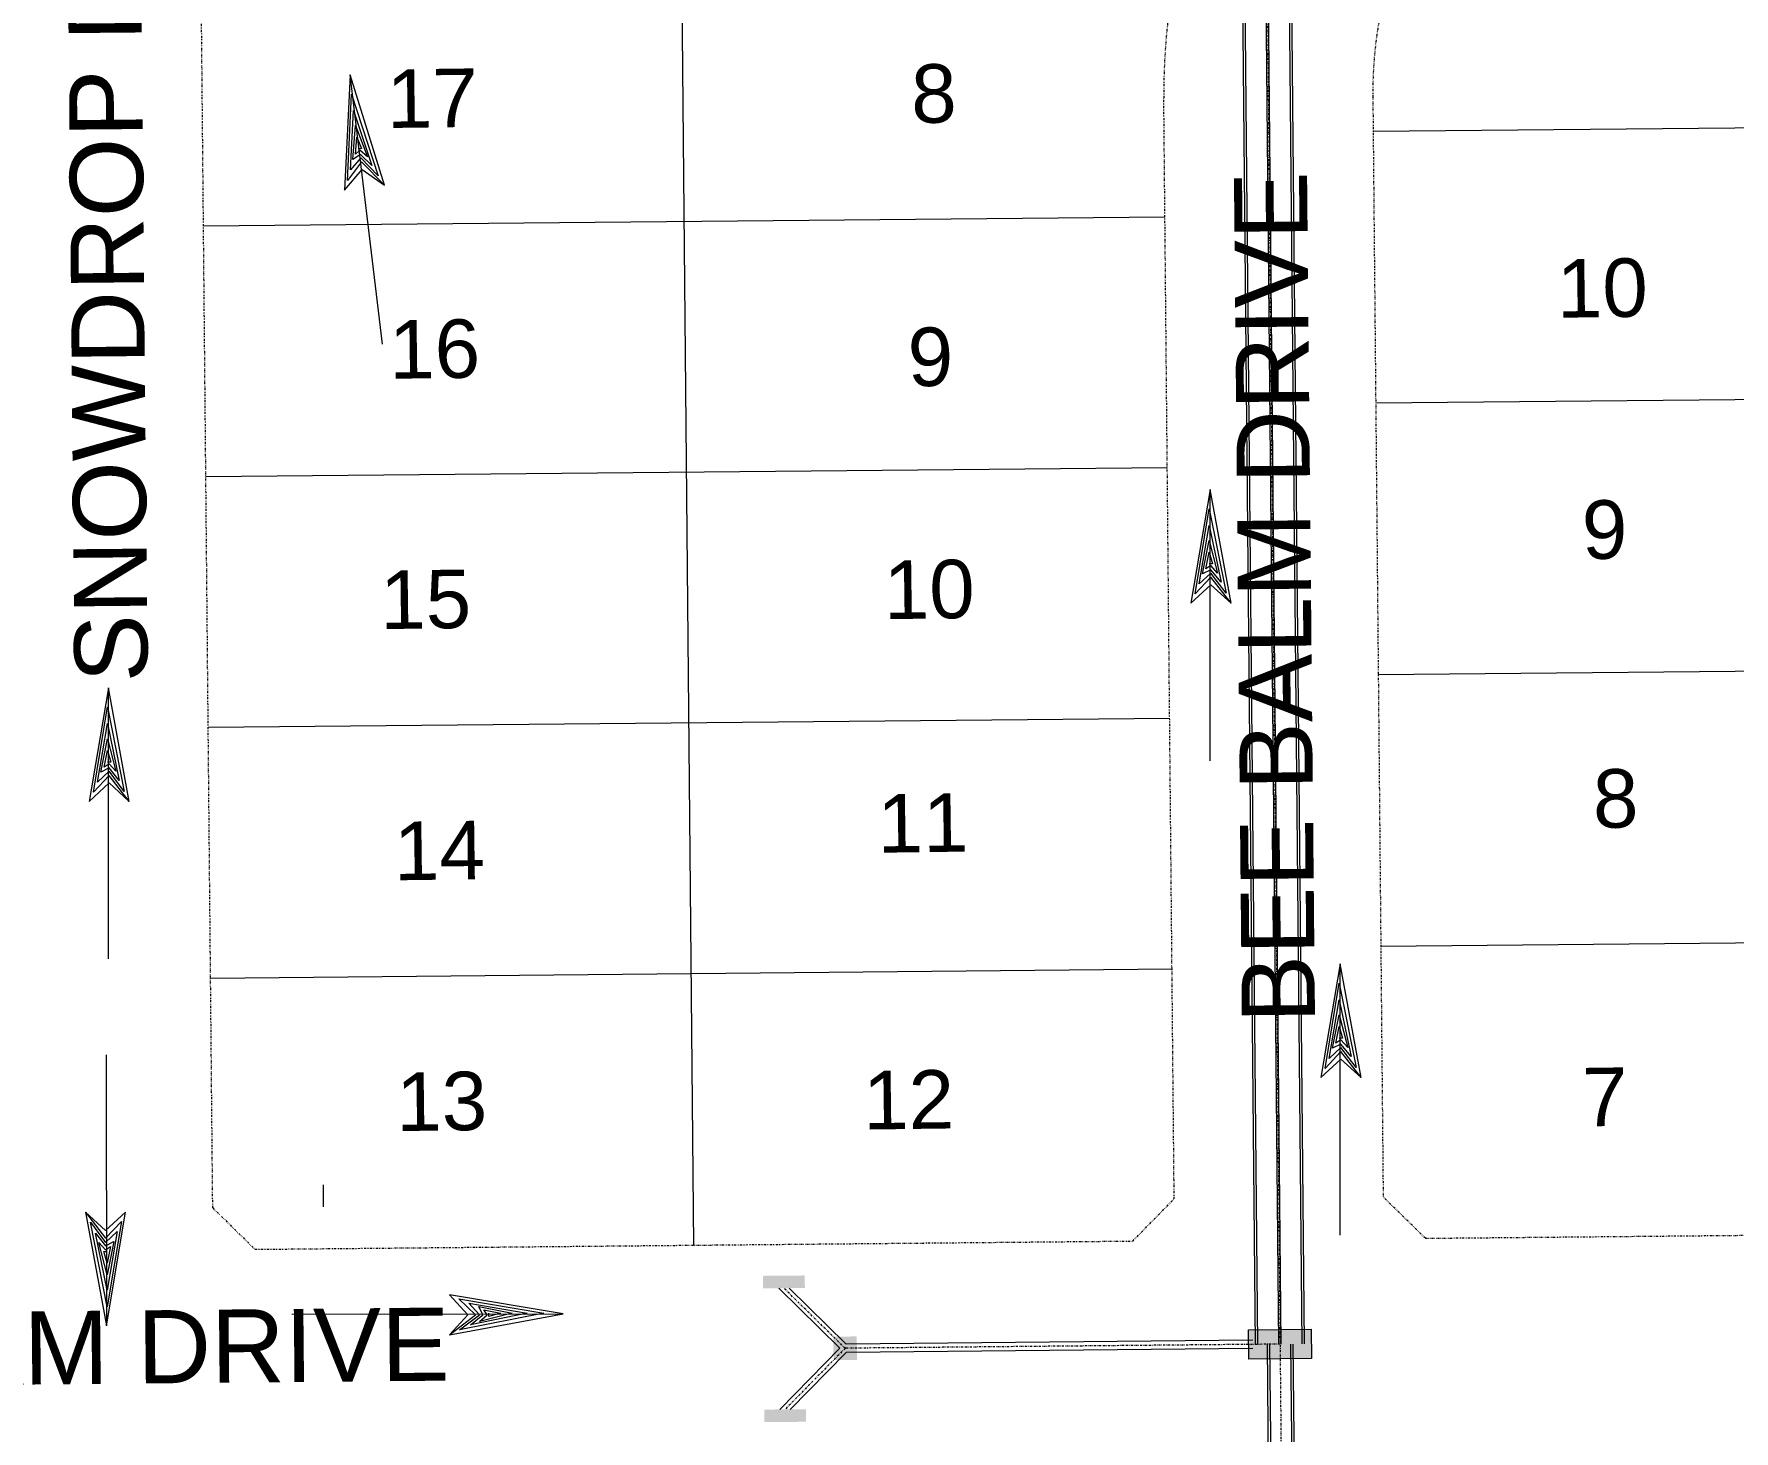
# Model space of a CAD drawing. Extents: x 2300382 to 2302077, y 6907618 to 6908927.
# Drawn here: x 2301027.8 to 2301434.5, y 6907863.8 to 6908198.1 of the extents above; entities that cross this region are included whole.
import ezdxf
from ezdxf.enums import TextEntityAlignment as Align

# ---------------------------------------------------------------- set-up
doc = ezdxf.new("R2010")
doc.units = 0
doc.header["$MEASUREMENT"] = 0
doc.linetypes.add('DASHDOT', pattern=[1, 0.5, -0.25, 0, -0.25])
doc.linetypes.add('DIVIDE', pattern=[1.25, 0.5, -0.25, 0, -0.25, 0, -0.25])
for name, color, linetype, lineweight in [('10', 7, 'Continuous', 0), ('4', 7, 'Continuous', 0), ('GRAD-5', 7, 'Continuous', 0), ('LAYO-13', 7, 'Continuous', 0), ('LAYO-32', 7, 'Continuous', 0), ('LAYO-33', 7, 'Continuous', 0), ('STRM-11', 7, 'Continuous', 0), ('STRM-33', 7, 'Continuous', 0), ('STRM-43', 7, 'Continuous', 0)]:
    doc.layers.add(name, color=color, linetype=linetype, lineweight=lineweight)
doc.styles.get("Standard").update_dxf_attribs({"font": 'ARIAL.TTF'})

# ---------------------------------------------------------------- blocks, each defined once
blk = doc.blocks.new('MHSD')
at = {"layer": 'STRM-43', "color": 1, "linetype": 'Continuous', "lineweight": 0}
blk.add_point((0, 0), dxfattribs=at)
at = {"layer": 'STRM-43', "color": 7, "linetype": 'Continuous', "lineweight": 0}
blk.add_solid([(-0.07, -0.07), (0.07, -0.07), (-0.07, 0.07), (0.07, 0.07)], dxfattribs=at)

msp = doc.modelspace()

# ---------------------------------------------------------------- hatches: boundary and pattern name
at = {"layer": 'STRM-43', "linetype": 'Continuous', "lineweight": 0}
msp.add_hatch(color=5, dxfattribs=at).paths.add_polyline_path([(2301318.41, 6907881.03), (2301318.34, 6907888.03), (2301333.34, 6907888.17), (2301333.41, 6907881.17)])

# ---------------------------------------------------------------- linework, layer by layer
at = {"layer": '4', "color": 7, "linetype": 'Continuous', "lineweight": 0}
for p, q in [((2301103.41, 6908188.29), (2301102.09, 6908160.73)), ((2301111.16, 6908123.86), (2301103.41, 6908188.29)), ((2301111.62, 6908161.88), (2301103.41, 6908188.29)), ((2301102.82, 6908163.04), (2301103.76, 6908183.7)), ((2301103.76, 6908183.7), (2301110.15, 6908164.12)), ((2301103.53, 6908165.54), (2301104.24, 6908179.72)), ((2301104.24, 6908179.72), (2301108.64, 6908166.56)), ((2301104.04, 6908168.02), (2301104.67, 6908176.15)), ((2301104.67, 6908176.15), (2301107.59, 6908168.65)), ((2301104.69, 6908169.3), (2301105, 6908173.37)), ((2301105, 6908173.37), (2301106.13, 6908170.69)), ((2301106.12, 6908167.46), (2301102.82, 6908163.04)), ((2301106, 6908168.45), (2301103.53, 6908165.54)), ((2301105.9, 6908169.25), (2301104.04, 6908168.02)), ((2301105.78, 6908170.24), (2301104.69, 6908169.3)), ((2301106.13, 6908170.69), (2301105.34, 6908170.59)), ((2301107.59, 6908168.65), (2301105.78, 6908170.24)), ((2301108.64, 6908166.56), (2301105.9, 6908169.25)), ((2301110.15, 6908164.12), (2301106, 6908168.45)), ((2301111.62, 6908161.88), (2301106.12, 6908167.46)), ((2301102.09, 6908160.73), (2301106.33, 6908165.67)), ((2301106.33, 6908165.67), (2301111.62, 6908161.88)), ((2301309.14, 6908089.09), (2301304.56, 6908061.88)), ((2301309.18, 6908024.19), (2301309.14, 6908089.09)), ((2301314.16, 6908061.89), (2301309.14, 6908089.09)), ((2301305.55, 6908064.08), (2301308.94, 6908084.48)), ((2301308.94, 6908084.48), (2301312.95, 6908064.29)), ((2301306.55, 6908066.48), (2301308.94, 6908080.48)), ((2301308.94, 6908080.48), (2301311.75, 6908066.89)), ((2301307.35, 6908068.88), (2301308.95, 6908076.88)), ((2301308.15, 6908070.08), (2301308.95, 6908074.08)), ((2301308.95, 6908076.88), (2301310.95, 6908069.09)), ((2301308.95, 6908074.08), (2301309.75, 6908071.29)), ((2301309.35, 6908069.89), (2301307.35, 6908068.88)), ((2301309.35, 6908070.89), (2301308.15, 6908070.08)), ((2301309.75, 6908071.29), (2301308.95, 6908071.28)), ((2301310.95, 6908069.09), (2301309.35, 6908070.89)), ((2301311.75, 6908066.89), (2301309.35, 6908069.89)), ((2301304.56, 6908061.88), (2301309.35, 6908066.29)), ((2301309.35, 6908068.09), (2301305.55, 6908064.08)), ((2301309.35, 6908069.09), (2301306.55, 6908066.48)), ((2301312.95, 6908064.29), (2301309.35, 6908069.09)), ((2301314.16, 6908061.89), (2301309.35, 6908068.09)), ((2301309.35, 6908066.29), (2301314.16, 6908061.89)), ((2301045.59, 6908041.66), (2301041, 6908014.46)), ((2301045.63, 6907976.77), (2301045.59, 6908041.66)), ((2301050.6, 6908014.46), (2301045.59, 6908041.66)), ((2301042, 6908016.66), (2301045.39, 6908037.06)), ((2301045.39, 6908037.06), (2301049.4, 6908016.86)), ((2301043, 6908019.06), (2301045.39, 6908033.06)), ((2301045.39, 6908033.06), (2301048.2, 6908019.46)), ((2301043.8, 6908021.46), (2301045.39, 6908029.46)), ((2301045.39, 6908029.46), (2301047.4, 6908021.66)), ((2301044.6, 6908022.66), (2301045.4, 6908026.66)), ((2301045.4, 6908026.66), (2301046.2, 6908023.86)), ((2301045.8, 6908020.66), (2301042, 6908016.66)), ((2301045.8, 6908021.66), (2301043, 6908019.06)), ((2301045.8, 6908022.46), (2301043.8, 6908021.46)), ((2301045.8, 6908023.46), (2301044.6, 6908022.66)), ((2301046.2, 6908023.86), (2301045.4, 6908023.86)), ((2301047.4, 6908021.66), (2301045.8, 6908023.46)), ((2301048.2, 6908019.46), (2301045.8, 6908022.46)), ((2301049.4, 6908016.86), (2301045.8, 6908021.66)), ((2301050.6, 6908014.46), (2301045.8, 6908020.66)), ((2301041, 6908014.46), (2301045.8, 6908018.86)), ((2301045.8, 6908018.86), (2301050.6, 6908014.46)), ((2301340.23, 6907975.58), (2301335.65, 6907948.38)), ((2301340.28, 6907910.68), (2301340.23, 6907975.58)), ((2301345.25, 6907948.38), (2301340.23, 6907975.58)), ((2301336.65, 6907950.58), (2301340.04, 6907970.98)), ((2301340.04, 6907970.98), (2301344.05, 6907950.78)), ((2301337.65, 6907952.98), (2301340.04, 6907966.98)), ((2301338.45, 6907955.38), (2301340.04, 6907963.38)), ((2301340.04, 6907966.98), (2301342.85, 6907953.38)), ((2301340.04, 6907963.38), (2301342.05, 6907955.58)), ((2301339.25, 6907956.58), (2301340.04, 6907960.58)), ((2301340.04, 6907960.58), (2301340.85, 6907957.78)), ((2301340.45, 6907955.58), (2301337.65, 6907952.98)), ((2301340.45, 6907956.38), (2301338.45, 6907955.38)), ((2301340.45, 6907957.38), (2301339.25, 6907956.58)), ((2301340.85, 6907957.78), (2301340.05, 6907957.78)), ((2301342.05, 6907955.58), (2301340.45, 6907957.38)), ((2301342.85, 6907953.38), (2301340.45, 6907956.38)), ((2301344.05, 6907950.78), (2301340.45, 6907955.58)), ((2301045.07, 6907953.84), (2301045.11, 6907888.95)), ((2301335.65, 6907948.38), (2301340.45, 6907952.78)), ((2301340.45, 6907954.58), (2301336.65, 6907950.58)), ((2301345.25, 6907948.38), (2301340.45, 6907954.58)), ((2301340.45, 6907952.78), (2301345.25, 6907948.38)), ((2301040.1, 6907916.15), (2301045.11, 6907888.95)), ((2301044.9, 6907911.75), (2301040.1, 6907916.15)), ((2301040.1, 6907916.15), (2301044.9, 6907909.95)), ((2301049.7, 6907916.15), (2301044.9, 6907911.75)), ((2301045.11, 6907888.95), (2301049.7, 6907916.15)), ((2301045.31, 6907893.55), (2301041.3, 6907913.75)), ((2301041.3, 6907913.75), (2301044.9, 6907908.95)), ((2301045.31, 6907897.55), (2301042.5, 6907911.15)), ((2301042.5, 6907911.15), (2301044.9, 6907908.15)), ((2301044.9, 6907909.95), (2301048.7, 6907913.95)), ((2301044.9, 6907908.95), (2301047.7, 6907911.55)), ((2301048.7, 6907913.95), (2301045.31, 6907893.55)), ((2301047.7, 6907911.55), (2301045.31, 6907897.55)), ((2301045.31, 6907901.15), (2301043.3, 6907908.95)), ((2301043.3, 6907908.95), (2301044.9, 6907907.15)), ((2301045.3, 6907903.95), (2301044.5, 6907906.75)), ((2301044.5, 6907906.75), (2301045.3, 6907906.75)), ((2301044.9, 6907908.15), (2301046.9, 6907909.15)), ((2301044.9, 6907907.15), (2301046.1, 6907907.95)), ((2301046.1, 6907907.95), (2301045.3, 6907903.95)), ((2301046.9, 6907909.15), (2301045.31, 6907901.15)), ((2301154.39, 6907891.83), (2301127.19, 6907896.41)), ((2301127.19, 6907896.41), (2301131.59, 6907891.61)), ((2301133.39, 6907891.61), (2301129.39, 6907895.41)), ((2301129.39, 6907895.41), (2301149.79, 6907892.03)), ((2301134.39, 6907891.62), (2301131.79, 6907894.41)), ((2301131.79, 6907894.41), (2301145.79, 6907892.02)), ((2301089.5, 6907891.78), (2301154.39, 6907891.83)), ((2301127.19, 6907886.81), (2301154.39, 6907891.83)), ((2301131.59, 6907891.61), (2301127.19, 6907886.81)), ((2301127.19, 6907886.81), (2301133.39, 6907891.61)), ((2301149.79, 6907892.03), (2301129.59, 6907888.01)), ((2301129.59, 6907888.01), (2301134.39, 6907891.62)), ((2301145.79, 6907892.02), (2301132.19, 6907889.21)), ((2301132.19, 6907889.21), (2301135.19, 6907891.62)), ((2301135.19, 6907891.62), (2301134.19, 6907893.62)), ((2301134.19, 6907893.62), (2301142.19, 6907892.02)), ((2301142.19, 6907892.02), (2301134.39, 6907890.01)), ((2301134.39, 6907890.01), (2301136.19, 6907891.62)), ((2301136.19, 6907891.62), (2301135.39, 6907892.82)), ((2301135.39, 6907892.82), (2301139.39, 6907892.02)), ((2301139.39, 6907892.02), (2301136.59, 6907891.22)), ((2301136.59, 6907891.22), (2301136.59, 6907892.02))]:
    msp.add_line(p, q, dxfattribs=at)
at = {"layer": 'GRAD-5', "color": 5, "linetype": 'Continuous', "lineweight": 0}
msp.add_line((2301097.03, 6907917.45), (2301097.03, 6907922.75), dxfattribs=at)
at = {"layer": 'LAYO-32', "color": 7, "linetype": 'DIVIDE', "lineweight": 0}
for p, q in [((2301070.56, 6907917.2), (2301067.62, 6908228.95)), ((2301348.07, 6908183.12), (2301350.54, 6907919.83)), ((2301300.55, 6907919.36), (2301298.07, 6908182.65)), ((2301290.64, 6907909.27), (2301300.55, 6907919.36)), ((2301360.64, 6907909.93), (2301350.54, 6907919.83)), ((2301070.56, 6907917.2), (2301080.65, 6907907.29)), ((2301360.64, 6907909.93), (2301553.03, 6907911.74)), ((2301080.65, 6907907.29), (2301290.64, 6907909.27))]:
    msp.add_line(p, q, dxfattribs=at)
for radius, end in [(150, 180.5389), (100, 180.539)]:
    msp.add_arc((2301448.06, 6908184.06), radius, 150.3984, end, dxfattribs=at)
at = {"layer": 'LAYO-33', "color": 7, "linetype": 'Continuous', "lineweight": 0}
for p, q in [((2301185.65, 6907908.28), (2301182.78, 6908213.27)), ((2301348.15, 6908174.82), (2301599.27, 6908177.18)), ((2301068.35, 6908152.19), (2301298.34, 6908154.35)), ((2301348.76, 6908109.82), (2301600.69, 6908112.19)), ((2301068.91, 6908092.19), (2301298.9, 6908094.35)), ((2301349.37, 6908044.83), (2301602.12, 6908047.2)), ((2301069.48, 6908032.19), (2301299.47, 6908034.36)), ((2301349.98, 6907979.83), (2301464.98, 6907980.91)), ((2301070.04, 6907972.2), (2301300.03, 6907974.36))]:
    msp.add_line(p, q, dxfattribs=at)
at = {"layer": 'STRM-11', "color": 5, "linetype": 'DASHDOT', "lineweight": 0}
msp.add_line((2301221.84, 6907883.62), (2301207.48, 6907868.98), dxfattribs=at)
for points in [[(2301265.18, 6908532.7), (2301258.35, 6908500.16), (2301290.19, 6908422.83), (2301403.56, 6908358.79), (2301322.75, 6908216.54), (2301327.45, 6907717.5)], [(2301325.88, 6907884.6), (2301221.84, 6907883.62), (2301207.2, 6907897.98)]]:
    msp.add_lwpolyline(points, dxfattribs=at)
at = {"layer": 'STRM-33', "color": 5, "linetype": 'Continuous', "lineweight": 0}
for p, q in [((2301320, 6907884.54), (2301316.86, 6908218.07)), ((2301320.58, 6907884.55), (2301317.45, 6908217.92)), ((2301325.58, 6907884.6), (2301322.46, 6908216.62)), ((2301326.17, 6907884.6), (2301323.04, 6908216.47)), ((2301331.17, 6907884.65), (2301328.06, 6908215.17)), ((2301331.75, 6907884.65), (2301328.64, 6908215.02)), ((2301205.97, 6907897.97), (2301220.6, 6907883.61)), ((2301208.44, 6907897.99), (2301222.07, 6907884.62)), ((2301220.6, 6907883.61), (2301206.24, 6907868.97)), ((2301222.09, 6907882.62), (2301208.71, 6907869)), ((2301319.37, 6907885.54), (2301222.07, 6907884.62)), ((2301319.38, 6907883.54), (2301222.09, 6907882.62)), ((2301322.79, 6907884.57), (2301324.36, 6907717.47)), ((2301323.38, 6907884.58), (2301324.95, 6907717.48)), ((2301328.38, 6907884.62), (2301329.95, 6907717.52)), ((2301328.96, 6907884.63), (2301330.53, 6907717.53))]:
    msp.add_line(p, q, dxfattribs=at)
at = {"layer": 'STRM-43', "color": 5, "linetype": 'Continuous', "lineweight": 0}
for p, q in [((2301318.34, 6907888.03), (2301333.34, 6907888.17)), ((2301318.41, 6907881.03), (2301318.34, 6907888.03)), ((2301333.34, 6907888.17), (2301333.41, 6907881.17)), ((2301333.41, 6907881.17), (2301318.41, 6907881.03))]:
    msp.add_line(p, q, dxfattribs=at)
for points in [[(2301202.2, 6907897.94), (2301212.2, 6907898.03), (2301202.18, 6907900.94), (2301212.18, 6907901.03)], [(2301202.51, 6907865.94), (2301212.51, 6907866.03), (2301202.48, 6907868.94), (2301212.48, 6907869.03)]]:
    msp.add_solid(points, dxfattribs=at)

# ---------------------------------------------------------------- block references
at = {"layer": 'STRM-43', "color": 5, "linetype": 'Continuous', "lineweight": 0, "xscale": 39.99999794024436, "yscale": 39.99999794024436, "rotation": 0.3973421311741782}
msp.add_blockref('MHSD', (2301221.84, 6907883.62), dxfattribs=at)

# ---------------------------------------------------------------- texts
at = {"layer": '10', "color": 7, "linetype": 'Continuous', "lineweight": 0}
for s, rotation, p in [('SNOWDROP DRIVE', 90.539, (2301053.95, 6908157.05)), ('BEE BALM DRIVE', 90.539, (2301333.29, 6908063.33)), ('HORNBEAM DRIVE', 0.539, (2301015.89, 6907874.83))]:
    msp.add_text(s, height=17.5, rotation=rotation, dxfattribs=at).set_placement(p, align=Align.CENTER)
at = {"layer": 'LAYO-13', "color": 7, "linetype": 'Continuous', "lineweight": 0}
for s, p in [('17', (2301123.06, 6908182.7)), ('8', (2301243.06, 6908183.83)), ('8', (2301243.06, 6908183.83)), ('10', (2301402.96, 6908137.31)), ('16', (2301123.63, 6908122.71)), ('9', (2301242.24, 6908120.83)), ('9', (2301242.24, 6908120.83)), ('9', (2301403.51, 6908079.5)), ('15', (2301121.49, 6908062.71)), ('10', (2301241.94, 6908065.19)), ('10', (2301241.94, 6908065.19)), ('8', (2301406.15, 6908015.17)), ('11', (2301240.45, 6908009.31)), ('11', (2301240.45, 6908009.31)), ('14', (2301124.76, 6908002.71)), ('13', (2301125.32, 6907942.71)), ('12', (2301237.02, 6907943.18)), ('12', (2301237.02, 6907943.18)), ('7', (2301403.57, 6907943.76))]:
    msp.add_text(s, height=14, rotation=0.7557, dxfattribs=at).set_placement(p, align=Align.MIDDLE)

doc.saveas('drawing.dxf')
